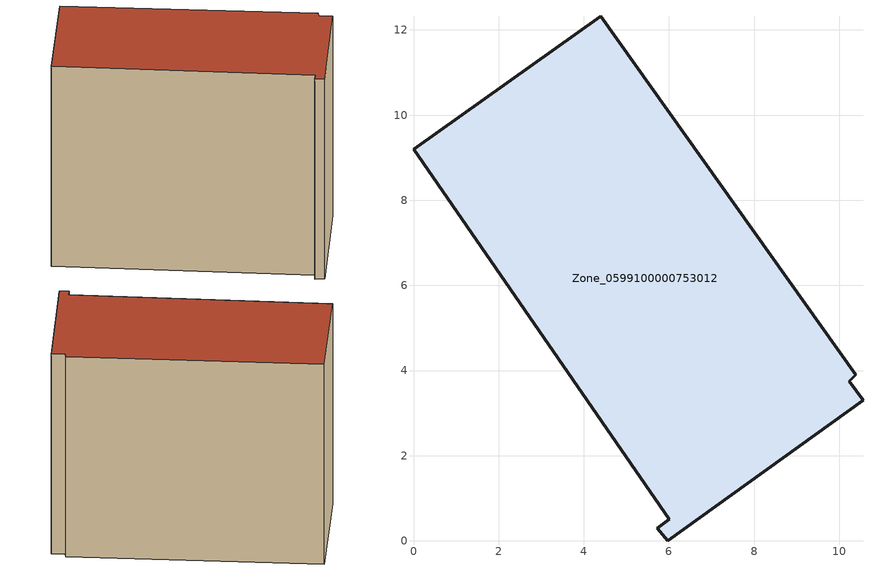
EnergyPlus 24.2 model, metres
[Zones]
Zone_0599100000753012
 floor ground (C_G): 0,9.19 4.4,12.32 10.39,3.9 10.23,3.75 10.56,3.3 5.98,0 5.72,0.3 6,0.51 z0
 wall outside (C_F): 4.4,12.32 0,9.19 6,0.51 5.72,0.3 5.98,0 10.56,3.3 10.23,3.75 10.39,3.9 4.4,12.32 z0:8.9
 roof outside (C_R): 10.23,3.75 10.39,3.9 4.4,12.32 0,9.19 6,0.51 5.72,0.3 5.98,0 10.56,3.3 z8.9
[BUILDING]
Pand.0599100000753012: North Axis=0; Terrain=City; Loads Convergence Tolerance Value=0.04; Temperature Convergence Tolerance Value=0.4; Solar Distribution=FullExterior; Maximum Number of Warmup Days=25; Minimum Number of Warmup Days=1
[Site:Location]
Rotterdam.The.Hague.AP_ZH_NLD Design_Conditions: Latitude=51.96; Longitude=4.45; Time Zone=1; Elevation=-4.5
[SITE:GROUNDTEMPERATURE:BUILDINGSURFACE]
18, 18, 18, 18, 18, 18, 18, 18, 18, 18, 18, 18
[MATERIAL] Thermal Absorptance=0.9; Solar Absorptance=0.7; Visible Absorptance=0.7
Name | Roughness | Thickness | Conductivity | Density | Specific Heat
G.TC.2006-2014 | MediumSmooth | 0.15 | 0.06 | 540 | 1210
F.TC.2006-2014 | Rough | 0.3 | 0.12 | 1920 | 840
R.TC.2006-2014 | MediumRough | 0.2 | 0.08 | 1500 | 1000
[CONSTRUCTION]
C_G: G.TC.2006-2014
C_F: F.TC.2006-2014
C_R: R.TC.2006-2014
[ZONE]
Zone_0599100000753012: Type=1; Multiplier=1; Ceiling Height=Autocalculate; Volume=Autocalculate; Floor Area=autocalculate; Part of Total Floor Area=Yes
[ZONEINFILTRATION:DESIGNFLOWRATE]
Infil_Zone_0599100000753012: Zone or ZoneList or Space or SpaceList=Zone_0599100000753012; Schedule=AlwaysOn; Design Flow Rate Calculation Method=Flow/Area; Flow Rate per Floor Area=0.0015; Constant Term Coefficient=1; Temperature Term Coefficient=0; Velocity Term Coefficient=0; Velocity Squared Term Coefficient=0
[HVACTEMPLATE:ZONE:IDEALLOADSAIRSYSTEM]
Zone_0599100000753012: Maximum Heating Supply Air Temperature=50; Minimum Cooling Supply Air Temperature=13; Maximum Heating Supply Air Humidity Ratio=0.0156; Minimum Cooling Supply Air Humidity Ratio=0.0077; Heating Limit=NoLimit; Cooling Limit=NoLimit; Dehumidification Control Type=ConstantSensibleHeatRatio; Cooling Sensible Heat Ratio=0.7; Dehumidification Setpoint=60; Humidification Control Type=None; Humidification Setpoint=30; Outdoor Air Method=None; Outdoor Air Flow Rate per Person=0.00944; Outdoor Air Flow Rate per Zone Floor Area=0; Outdoor Air Flow Rate per Zone=0; Demand Controlled Ventilation Type=None; Outdoor Air Economizer Type=NoEconomizer; Heat Recovery Type=None; Sensible Heat Recovery Effectiveness=0.7; Latent Heat Recovery Effectiveness=0.65
[ZONECONTROL:THERMOSTAT]
ThermostatControl_Zone_0599100000753012: Zone or ZoneList=Zone_0599100000753012; Control Type Schedule=DualSetpointControlType; Control 1=Thermostat_Zone_0599100000753012; Temperature Difference Between Cutout And Setpoint=0
[THERMOSTATSETPOINT:DUALSETPOINT]
Thermostat_Zone_0599100000753012: Heating Setpoint Temperature Schedule=HeatingSetpoint_Zone_0599100000753012; Cooling Setpoint Temperature Schedule=CoolingSetpoint_Zone_0599100000753012
[SCHEDULE:COMPACT]
HeatingSetpoint_Zone_0599100000753012: Through: 12/31, For: AllDays, Until: 24:00, 21
CoolingSetpoint_Zone_0599100000753012: Through: 12/31, For: AllDays, Until: 24:00, 24
DualSetpointControlType: Through: 12/31, For: AllDays, Until: 24:00, 4
AlwaysOn: Through: 12/31, For: AllDays, Until: 24:00, 1
